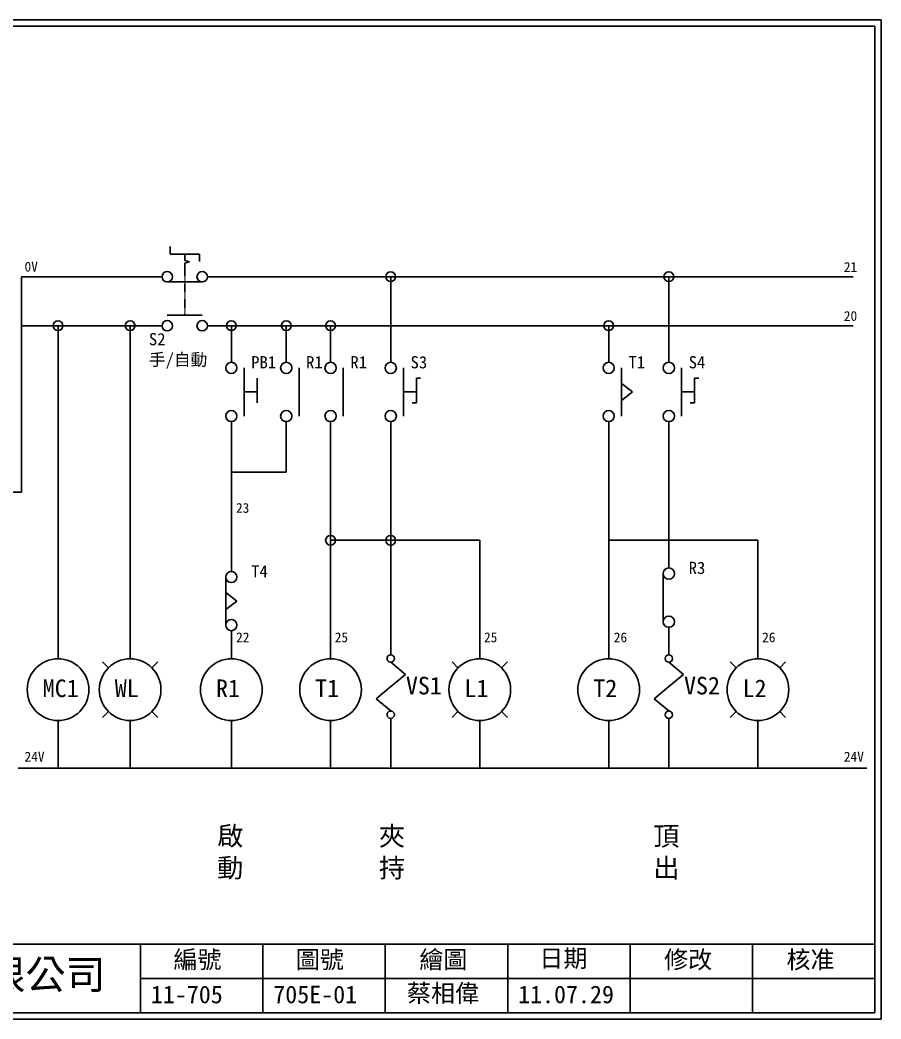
# Model space of a CAD drawing. Extents: x 10 to 297, y 3 to 207.
# Drawn here: x 121.1 to 297, y 3 to 207 of the extents above; entities that cross this region are included whole.
import ezdxf

# ---------------------------------------------------------------- set-up
doc = ezdxf.new("R2010")
doc.units = 0
doc.linetypes.add('DASHED', pattern=[0.2, 0.1, -0.1])
doc.layers.get('0').update_dxf_attribs({"linetype": 'CONTINUOUS'})
for name, color, linetype in [('7', 7, 'CONTINUOUS'), ('圖框層', 7, 'CONTINUOUS'), ('標尺寸層', 3, 'CONTINUOUS')]:
    doc.layers.add(name, color=color, linetype=linetype)
doc.styles.add('CNS', font='romanc.shx', dxfattribs={"bigfont": 'chineset.shx'})
doc.styles.add('STSL', font='KAIU.TTF')

msp = doc.modelspace()

# ---------------------------------------------------------------- linework, layer by layer
for p, q in [((151.78, 159.19), (151.78, 160.69)), ((154.78, 159.19), (151.78, 159.19)), ((154.78, 159.19), (157.78, 159.19)), ((157.78, 159.19), (157.78, 157.69)), ((155.78, 157.58), (154.78, 157.85)), ((155.78, 157.58), (154.78, 157.32)), ((128.91, 76.54), (128.91, 144.55)), ((143.63, 76.54), (143.63, 144.55)), ((164.3, 137.08), (164.3, 144.55)), ((184.56, 137.08), (184.56, 144.55)), ((241.37, 137.08), (241.37, 144.55)), ((164.3, 94.39), (164.3, 124.96)), ((184.56, 76.54), (184.56, 124.96)), ((241.37, 76.54), (241.37, 124.96)), ((215.05, 76.54), (215.05, 100.75)), ((271.86, 76.54), (271.86, 100.75)), ((164.3, 76.54), (164.3, 82.27)), ((128.91, 63.94), (128.91, 54.34)), ((143.63, 63.94), (143.63, 54.34)), ((164.3, 63.94), (164.3, 54.34)), ((184.56, 63.94), (184.56, 54.34)), ((215.05, 63.94), (215.05, 54.34)), ((241.37, 63.94), (241.37, 54.34)), ((271.86, 63.94), (271.86, 54.34))]:
    msp.add_line(p, q)
for centre in [(128.91, 70.24), (143.63, 70.24), (164.3, 70.24), (184.56, 70.24), (215.05, 70.24), (241.37, 70.24), (271.86, 70.24)]:
    msp.add_circle(centre, 6.3)
at = {"layer": '7'}
for p, q in [((154.78, 157.85), (154.78, 159.19)), ((154.78, 155.97), (154.78, 157.32)), ((151.21, 153.48), (158.35, 153.48)), ((151.21, 146.7), (158.35, 146.7))]:
    msp.add_line(p, q, dxfattribs=at)
at = {"layer": '7', "linetype": 'DASHED'}
msp.add_line((154.78, 146.7), (154.78, 155.97), dxfattribs=at)
at = {"layer": '7'}
for centre in [(151.21, 154.55), (158.35, 154.55), (151.21, 144.55), (158.35, 144.55)]:
    msp.add_circle(centre, 1.07, dxfattribs=at)
at = {"layer": '圖框層', "color": 7}
for p, q in [((297, 206.97), (10, 206.97)), ((297, 3), (297, 206.97)), ((295.75, 205.72), (11.25, 205.72)), ((295.75, 4.25), (295.75, 205.72)), ((11.25, 18.25), (295.75, 18.25)), ((145.75, 4.25), (145.75, 18.25)), ((170.75, 4.25), (170.75, 18.25)), ((195.75, 4.25), (195.75, 18.25)), ((220.75, 4.25), (220.75, 18.25)), ((245.75, 4.25), (245.75, 18.25)), ((270.75, 4.25), (270.75, 18.25)), ((145.75, 11.25), (295.75, 11.25)), ((11.25, 4.25), (295.75, 4.25)), ((10, 3), (297, 3))]:
    msp.add_line(p, q, dxfattribs=at)
at = {"layer": '標尺寸層', "color": 7}
for p, q in [((150.14, 154.55), (121.46, 154.55)), ((121.46, 144.55), (121.46, 154.55)), ((159.42, 154.55), (291.32, 154.55)), ((196.85, 137.08), (196.85, 154.55)), ((253.66, 137.08), (253.66, 154.55)), ((121.46, 110.57), (121.46, 144.55)), ((121.46, 144.55), (150.14, 144.55)), ((159.42, 144.55), (291.32, 144.55)), ((175.51, 137.08), (175.51, 144.55)), ((166.91, 126.11), (166.91, 135.93)), ((178.12, 126.11), (178.12, 135.93)), ((187.16, 126.11), (187.16, 135.93)), ((199.46, 126.11), (199.46, 135.93)), ((243.97, 126.11), (243.97, 135.93)), ((256.27, 126.11), (256.27, 135.93)), ((202.11, 133.81), (202.97, 133.81)), ((246.22, 131.02), (243.98, 132.77)), ((258.92, 133.81), (259.78, 133.81)), ((246.22, 131.02), (243.98, 129.27)), ((201.24, 128.81), (202.11, 128.81)), ((258.05, 128.81), (258.92, 128.81)), ((175.51, 124.96), (175.51, 114.65)), ((196.85, 100.75), (196.85, 124.96)), ((253.66, 100.75), (253.66, 124.96)), ((164.3, 114.65), (175.51, 114.65)), ((116.08, 110.57), (121.46, 110.57)), ((184.56, 100.75), (215.05, 100.75)), ((196.85, 77.35), (196.85, 100.75)), ((241.37, 100.75), (253.66, 100.75)), ((241.37, 100.75), (271.86, 100.75)), ((253.66, 95.1), (253.66, 100.75)), ((252.51, 84.12), (252.51, 93.94)), ((163.15, 83.42), (163.15, 93.24)), ((165.39, 88.33), (163.15, 90.08)), ((165.39, 88.33), (163.15, 86.58)), ((253.66, 77.35), (253.66, 82.97)), ((139.18, 74.69), (137.97, 75.9)), ((148.08, 74.69), (149.29, 75.9)), ((196.85, 75.84), (199.85, 73.35)), ((210.59, 74.69), (209.39, 75.9)), ((219.5, 74.69), (220.7, 75.9)), ((253.66, 75.84), (256.66, 73.35)), ((267.4, 74.69), (266.2, 75.9)), ((276.31, 74.69), (277.51, 75.9)), ((196.85, 70.86), (199.85, 73.35)), ((253.66, 70.86), (256.66, 73.35)), ((196.85, 70.86), (193.85, 68.37)), ((253.66, 70.86), (250.66, 68.37)), ((196.85, 65.89), (193.85, 68.37)), ((253.66, 65.89), (250.66, 68.37)), ((139.18, 65.79), (137.97, 64.58)), ((148.08, 65.79), (149.29, 64.58)), ((210.59, 65.79), (209.39, 64.58)), ((219.5, 65.79), (220.7, 64.58)), ((267.4, 65.79), (266.2, 64.58)), ((276.31, 65.79), (277.51, 64.58)), ((196.85, 64.38), (196.85, 54.19)), ((253.66, 64.38), (253.66, 54.19)), ((120.79, 54.19), (294.07, 54.19))]:
    msp.add_line(p, q, dxfattribs=at)
at = {"layer": '標尺寸層'}
for p, q in [((169.55, 128.81), (169.55, 133.81)), ((202.11, 128.81), (202.11, 133.81)), ((258.92, 128.81), (258.92, 133.81)), ((166.91, 131.02), (169.55, 131.02)), ((199.46, 131.02), (202.11, 131.02)), ((256.27, 131.02), (258.92, 131.02))]:
    msp.add_line(p, q, dxfattribs=at)
at = {"layer": '標尺寸層', "color": 7}
for centre, radius in [((196.85, 154.55), 1), ((253.66, 154.55), 1), ((128.91, 144.55), 1), ((143.63, 144.55), 1), ((164.3, 144.55), 1), ((175.51, 144.55), 1), ((184.56, 144.55), 1), ((241.37, 144.55), 1), ((164.3, 135.93), 1.15), ((175.51, 135.93), 1.15), ((184.56, 135.93), 1.15), ((196.85, 135.93), 1.15), ((241.37, 135.93), 1.15), ((253.66, 135.93), 1.15), ((164.3, 126.11), 1.15), ((175.51, 126.11), 1.15), ((184.56, 126.11), 1.15), ((196.85, 126.11), 1.15), ((241.37, 126.11), 1.15), ((253.66, 126.11), 1.15), ((184.56, 100.75), 1), ((196.85, 100.75), 1), ((164.3, 93.24), 1.15), ((253.66, 93.94), 1.15), ((164.3, 83.42), 1.15), ((253.66, 84.12), 1.15), ((196.85, 76.59), 0.751), ((253.66, 76.59), 0.751), ((196.85, 65.13), 0.751), ((253.66, 65.13), 0.751)]:
    msp.add_circle(centre, radius, dxfattribs=at)

# ---------------------------------------------------------------- texts
at = {"layer": '圖框層', "color": 4, "style": 'STSL'}
for s, height, p in [('0V', 2, (122.06, 155.6)), ('21', 2, (289.41, 155.54)), ('20', 2, (289.41, 145.54)), ('PB1', 2.5, (168.35, 135.84)), ('R1', 2.5, (179.56, 135.84)), ('R1', 2.5, (188.61, 135.84)), ('S3', 2.5, (200.9, 135.84)), ('T1', 2.5, (245.42, 135.84)), ('S4', 2.5, (257.71, 135.84)), ('23', 2, (165.25, 106.35)), ('R3', 2.5, (257.71, 93.86)), ('T4', 2.5, (168.35, 93.16)), ('22', 2, (165.28, 79.93)), ('25', 2, (185.42, 79.93)), ('25', 2, (215.91, 79.93)), ('26', 2, (242.42, 79.93)), ('26', 2, (272.72, 79.93)), ('MC1', 3.6, (125.77, 68.72)), ('WL', 3.6, (140.49, 68.72)), ('R1', 3.6, (161.16, 68.72)), ('T1', 3.6, (181.42, 68.72)), ('VS1', 3.6, (199.95, 69.27)), ('L1', 3.6, (211.91, 68.72)), ('T2', 3.6, (238.23, 68.72)), ('VS2', 3.6, (256.76, 69.27)), ('L2', 3.6, (268.72, 68.72)), ('24V', 2, (122.06, 55.57)), ('24V', 2, (289.41, 55.57)), ('編號', 3.6, (152.47, 13.34)), ('圖號', 3.6, (177.47, 13.34)), ('繪圖', 3.6, (202.69, 13.34)), ('日期', 3.6, (227.22, 13.59)), ('修改', 3.6, (252.69, 13.34)), ('核准', 3.6, (277.69, 13.34)), ('泓陞自動化科技有限公司', 6, (48.6, 9.08)), ('蔡相偉', 3.6, (200.18, 6.47)), ('11-705', 3.6, (147.86, 6.22)), ('705E-01', 3.6, (172.86, 6.22)), ('11.07.29', 3.6, (222.86, 6.22))]:
    msp.add_text(s, height=height, dxfattribs=at).set_placement(p)
at = {"layer": '標尺寸層', "color": 7, "style": 'CNS'}
for s, insert, char_height, width, attachment_point in [('{\\fDFKai-SB|b0|i0|c136|p65;S2\\P手/自動}', (147.46, 143.05), 2.5, 12.8571, 1), ('{\\fDFKai-SB|b0|i0|c136|p65;啟動}', (164.08, 36.89), 3.9, 4.9608, 5), ('{\\fDFKai-SB|b0|i0|c136|p65;夾持}', (197.11, 36.89), 3.9, 4.9608, 5), ('{\\fDFKai-SB|b0|i0|c136|p65;頂出}', (253.15, 36.89), 3.9, 4.9608, 5)]:
    msp.add_mtext(s, dxfattribs=dict(at, insert=insert, char_height=char_height, width=width, attachment_point=attachment_point))

doc.saveas('drawing.dxf')
